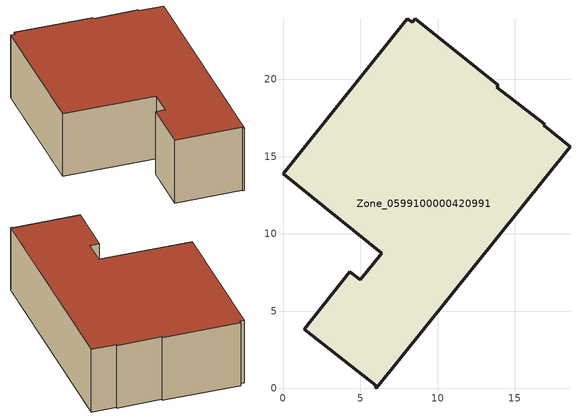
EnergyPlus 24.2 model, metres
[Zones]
Zone_0599100000420991
 floor ground (C_G): 16.86,17.02 18.56,15.62 6.04,0 5.95,0.07 6.03,0.17 1.37,3.83 4.33,7.54 4.98,7.02 6.38,8.75 0,13.88 8.05,23.92 8.37,23.67 8.57,23.9 13.91,19.62 13.81,19.49 16.93,17.1 z0
 wall outside (C_F): 18.56,15.62 16.86,17.02 16.93,17.1 13.81,19.49 13.91,19.62 8.57,23.9 8.37,23.67 8.05,23.92 0,13.88 6.38,8.75 4.98,7.02 4.33,7.54 1.37,3.83 6.03,0.17 5.95,0.07 6.04,0 18.56,15.62 z0:6.09
 roof outside (C_R): 13.91,19.62 8.57,23.9 8.37,23.67 8.05,23.92 0,13.88 6.38,8.75 4.98,7.02 4.33,7.54 1.37,3.83 6.03,0.17 5.95,0.07 6.04,0 18.56,15.62 16.86,17.02 16.93,17.1 13.81,19.49 z6.09
[BUILDING]
Pand.0599100000420991: North Axis=0; Terrain=City; Loads Convergence Tolerance Value=0.04; Temperature Convergence Tolerance Value=0.4; Solar Distribution=FullExterior; Maximum Number of Warmup Days=25; Minimum Number of Warmup Days=1
[Site:Location]
Rotterdam.The.Hague.AP_ZH_NLD Design_Conditions: Latitude=51.96; Longitude=4.45; Time Zone=1; Elevation=-4.5
[SITE:GROUNDTEMPERATURE:BUILDINGSURFACE]
18, 18, 18, 18, 18, 18, 18, 18, 18, 18, 18, 18
[MATERIAL] Thermal Absorptance=0.9; Solar Absorptance=0.7; Visible Absorptance=0.7
Name | Roughness | Thickness | Conductivity | Density | Specific Heat
G.D.1992-2005 | MediumSmooth | 0.15 | 0.06 | 540 | 1210
F.D.1992-2005 | Rough | 0.3 | 0.12 | 1920 | 840
R.D.1992-2005 | MediumRough | 0.2 | 0.08 | 1500 | 1000
[CONSTRUCTION]
C_G: G.D.1992-2005
C_F: F.D.1992-2005
C_R: R.D.1992-2005
[ZONE]
Zone_0599100000420991: Type=1; Multiplier=1; Ceiling Height=Autocalculate; Volume=Autocalculate; Floor Area=autocalculate; Part of Total Floor Area=Yes
[ZONEINFILTRATION:DESIGNFLOWRATE]
Infil_Zone_0599100000420991: Zone or ZoneList or Space or SpaceList=Zone_0599100000420991; Schedule=AlwaysOn; Design Flow Rate Calculation Method=Flow/Area; Flow Rate per Floor Area=0.0021; Constant Term Coefficient=1; Temperature Term Coefficient=0; Velocity Term Coefficient=0; Velocity Squared Term Coefficient=0
[HVACTEMPLATE:ZONE:IDEALLOADSAIRSYSTEM]
Zone_0599100000420991: Maximum Heating Supply Air Temperature=50; Minimum Cooling Supply Air Temperature=13; Maximum Heating Supply Air Humidity Ratio=0.0156; Minimum Cooling Supply Air Humidity Ratio=0.0077; Heating Limit=NoLimit; Cooling Limit=NoLimit; Dehumidification Control Type=ConstantSensibleHeatRatio; Cooling Sensible Heat Ratio=0.7; Dehumidification Setpoint=60; Humidification Control Type=None; Humidification Setpoint=30; Outdoor Air Method=None; Outdoor Air Flow Rate per Person=0.00944; Outdoor Air Flow Rate per Zone Floor Area=0; Outdoor Air Flow Rate per Zone=0; Demand Controlled Ventilation Type=None; Outdoor Air Economizer Type=NoEconomizer; Heat Recovery Type=None; Sensible Heat Recovery Effectiveness=0.7; Latent Heat Recovery Effectiveness=0.65
[ZONECONTROL:THERMOSTAT]
ThermostatControl_Zone_0599100000420991: Zone or ZoneList=Zone_0599100000420991; Control Type Schedule=DualSetpointControlType; Control 1=Thermostat_Zone_0599100000420991; Temperature Difference Between Cutout And Setpoint=0
[THERMOSTATSETPOINT:DUALSETPOINT]
Thermostat_Zone_0599100000420991: Heating Setpoint Temperature Schedule=HeatingSetpoint_Zone_0599100000420991; Cooling Setpoint Temperature Schedule=CoolingSetpoint_Zone_0599100000420991
[SCHEDULE:COMPACT]
HeatingSetpoint_Zone_0599100000420991: Through: 12/31, For: AllDays, Until: 24:00, 21
CoolingSetpoint_Zone_0599100000420991: Through: 12/31, For: AllDays, Until: 24:00, 24
DualSetpointControlType: Through: 12/31, For: AllDays, Until: 24:00, 4
AlwaysOn: Through: 12/31, For: AllDays, Until: 24:00, 1
